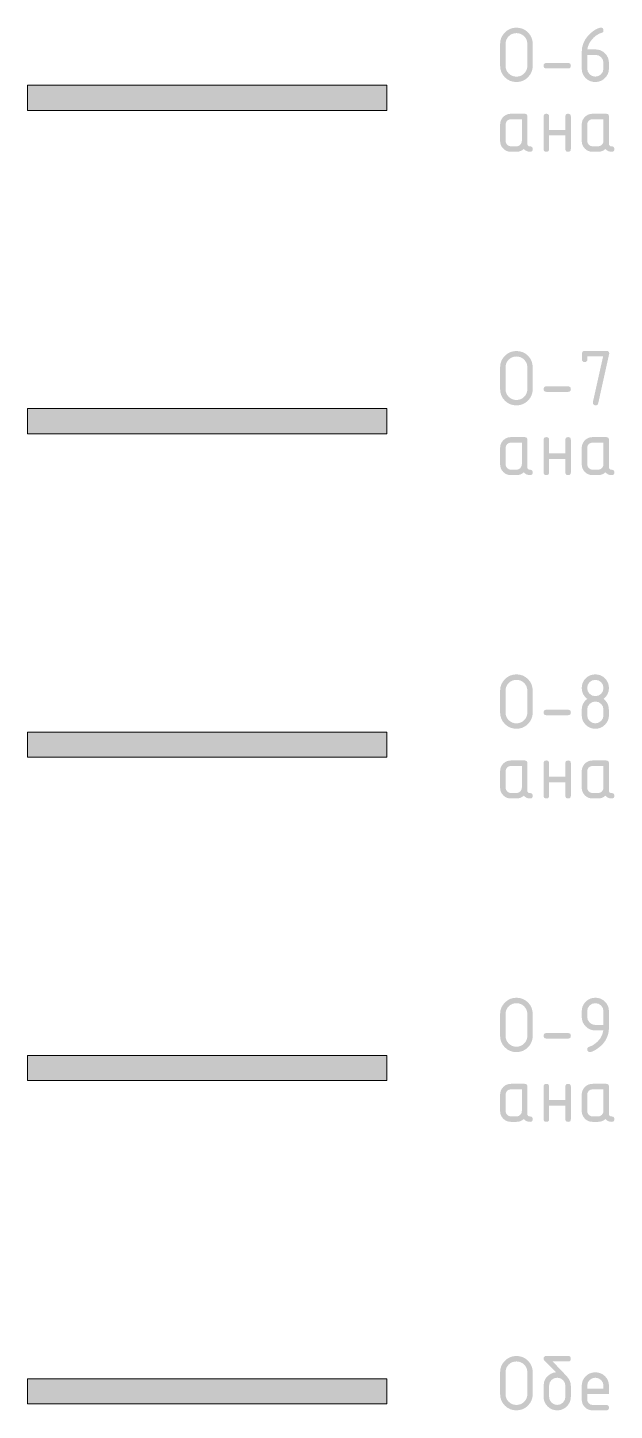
# Model space of a CAD drawing. Header units: millimetres. Extents: x 0 to 1189, y 0 to 841.
# Drawn here: x 979.8 to 1012.4, y 478.2 to 555.2 of the extents above; entities that cross this region are included whole.
import ezdxf

# ---------------------------------------------------------------- set-up
doc = ezdxf.new("R2010")
doc.units = ezdxf.units.MM

msp = doc.modelspace()

# ---------------------------------------------------------------- hatches: boundary and pattern name
h = msp.add_hatch(color=7)
h.paths.add_polyline_path([(1007.598452, 553.033841), (1007.598452, 554.24431), (1007.587299, 554.366473), (1007.553873, 554.479128), (1007.498226, 554.582274), (1007.42041, 554.675912), (1007.329313, 554.751411), (1007.227416, 554.805723), (1007.11508, 554.838537), (1006.992667, 554.849544), (1006.870504, 554.838537), (1006.757849, 554.805723), (1006.654703, 554.751411), (1006.561065, 554.675912), (1006.483938, 554.582274), (1006.429807, 554.479128), (1006.397897, 554.366473), (1006.387432, 554.24431), (1006.387432, 553.033841), (1006.397897, 552.911428), (1006.429807, 552.799092), (1006.483938, 552.697195), (1006.561065, 552.606098), (1006.654703, 552.528282), (1006.757849, 552.472635), (1006.870504, 552.439209), (1006.992667, 552.428056), (1007.11508, 552.439209), (1007.227416, 552.472635), (1007.329313, 552.528282), (1007.42041, 552.606098), (1007.498226, 552.697195), (1007.553873, 552.799092), (1007.587299, 552.911428)])
h.paths.add_polyline_path([(1007.898865, 553.033841), (1007.882216, 552.852707), (1007.832236, 552.684853), (1007.748874, 552.530539), (1007.632076, 552.390022), (1007.494109, 552.274146), (1007.341104, 552.192273), (1007.173732, 552.14368), (1006.992667, 552.127643), (1006.810223, 552.14368), (1006.642714, 552.192273), (1006.489364, 552.274146), (1006.349398, 552.390022), (1006.232834, 552.530539), (1006.149445, 552.684853), (1006.099336, 552.852707), (1006.08261, 553.033841), (1006.08261, 554.24431), (1006.099336, 554.427064), (1006.149445, 554.594676), (1006.232834, 554.747923), (1006.349398, 554.887578), (1006.489364, 555.004376), (1006.642714, 555.087738), (1006.810223, 555.137718), (1006.992667, 555.154366), (1007.173801, 555.137787), (1007.341655, 555.08829), (1007.495969, 555.006236), (1007.636486, 554.891988), (1007.750734, 554.751411), (1007.832788, 554.596674), (1007.882285, 554.427675), (1007.898865, 554.24431)])
h = msp.add_hatch(color=7)
h.paths.add_polyline_path([(1010.931948, 553.639076), (1010.931948, 552.885564), (1010.964263, 552.708693), (1011.063137, 552.563655), (1011.210036, 552.462576), (1011.385047, 552.428056), (1011.560058, 552.462576), (1011.706957, 552.563655), (1011.805831, 552.71014), (1011.838146, 552.885564), (1011.838146, 553.185977), (1011.805831, 553.360988), (1011.706957, 553.507886), (1011.560058, 553.606761), (1011.385047, 553.639076)])
h.paths.add_polyline_path([(1011.685459, 555.154366), (1011.752337, 555.144858), (1011.800043, 555.116333), (1011.828629, 555.06879), (1011.838146, 555.002231), (1011.819129, 554.914795), (1011.762078, 554.8749), (1011.599013, 554.816308), (1011.446852, 554.729035), (1011.305129, 554.613133), (1011.17338, 554.468655), (1011.084635, 554.34085), (1011.015733, 554.21103), (1010.967501, 554.078833), (1010.940767, 553.943898), (1011.385047, 553.943898), (1011.538087, 553.930298), (1011.679189, 553.889258), (1011.807579, 553.820417), (1011.922482, 553.723412), (1012.019487, 553.606881), (1012.088329, 553.478672), (1012.129368, 553.338474), (1012.142968, 553.185977), (1012.142968, 552.885564), (1012.128688, 552.732438), (1012.086193, 552.591147), (1012.015999, 552.462567), (1011.918623, 552.347578), (1011.803704, 552.250892), (1011.675606, 552.182214), (1011.535623, 552.141234), (1011.385047, 552.127643), (1011.23255, 552.141174), (1011.092352, 552.181731), (1010.964142, 552.249264), (1010.847612, 552.34372), (1010.750607, 552.460181), (1010.681765, 552.587908), (1010.640725, 552.726797), (1010.627126, 552.876745), (1010.627126, 553.791211), (1010.648606, 554.040481), (1010.712978, 554.273938), (1010.820137, 554.491478), (1010.969982, 554.692999), (1011.10602, 554.833706), (1011.247588, 554.951313), (1011.39546, 555.046699), (1011.550411, 555.120742), (1011.629097, 555.145409)])
h = msp.add_hatch(color=7)
h.dxf.hatch_style = 2
h.paths.add_polyline_path([(1009.868377, 552.881155), (1008.657909, 552.881155), (1008.591031, 552.890672), (1008.543325, 552.919257), (1008.514739, 552.966963), (1008.505222, 553.033841), (1008.514739, 553.100401), (1008.543325, 553.147943), (1008.591031, 553.176468), (1008.657909, 553.185977), (1009.868377, 553.185977), (1009.935255, 553.176468), (1009.982961, 553.147943), (1010.011547, 553.100401), (1010.021064, 553.033841), (1010.011547, 552.966963), (1009.982961, 552.919257), (1009.935255, 552.890672)])
at = {"true_color": 0xd5aaaa}
h = msp.add_hatch(color=9, dxfattribs=at)
h.dxf.hatch_style = 2
h.paths.add_polyline_path([(979.781497, 550.545612), (979.781497, 551.945614), (999.781527, 551.945614), (999.781527, 550.545612)])
h = msp.add_hatch(color=7)
h.paths.add_polyline_path([(1007.29363, 550.05716), (1006.688396, 550.05716), (1006.570643, 550.035387), (1006.472319, 549.972273), (1006.409205, 549.874019), (1006.387432, 549.756748), (1006.387432, 548.85055), (1006.409757, 548.734933), (1006.476729, 548.635025), (1006.574501, 548.568052), (1006.688396, 548.545728), (1006.992667, 548.545728), (1007.108215, 548.568052), (1007.204333, 548.635025), (1007.271306, 548.733279), (1007.29363, 548.85055)])
h.paths.add_polyline_path([(1007.898865, 548.393592), (1007.889416, 548.327404), (1007.861313, 548.281213), (1007.814916, 548.254144), (1007.750588, 548.245316), (1007.648191, 548.254893), (1007.556491, 548.283901), (1007.475023, 548.332752), (1007.403322, 548.401861), (1007.313655, 548.332752), (1007.215564, 548.283901), (1007.108689, 548.254893), (1006.992667, 548.245316), (1006.688396, 548.245316), (1006.565983, 548.25578), (1006.453647, 548.28769), (1006.35175, 548.341821), (1006.260653, 548.418948), (1006.182837, 548.511966), (1006.12719, 548.614079), (1006.093764, 548.726526), (1006.08261, 548.85055), (1006.08261, 549.756748), (1006.093764, 549.878911), (1006.12719, 549.991566), (1006.182837, 550.094712), (1006.260653, 550.188349), (1006.35175, 550.263616), (1006.453647, 550.317954), (1006.565983, 550.350898), (1006.688396, 550.361982), (1007.445766, 550.361982), (1007.512644, 550.352534), (1007.56035, 550.324431), (1007.588935, 550.278034), (1007.598452, 550.213705), (1007.598452, 548.698415), (1007.607961, 548.631537), (1007.636486, 548.583831), (1007.684028, 548.555245), (1007.750588, 548.545728), (1007.814916, 548.536219), (1007.861313, 548.507694), (1007.889416, 548.460152)])
h = msp.add_hatch(color=7)
h.dxf.hatch_style = 2
h.paths.add_polyline_path([(1008.809675, 549.151513), (1008.809675, 548.393592), (1008.800166, 548.327404), (1008.771641, 548.281213), (1008.724099, 548.254144), (1008.65754, 548.245316), (1008.590662, 548.254144), (1008.542956, 548.281213), (1008.51437, 548.327404), (1008.504853, 548.393592), (1008.504853, 550.213705), (1008.51437, 550.278034), (1008.542956, 550.324431), (1008.590662, 550.352534), (1008.65754, 550.361982), (1008.724099, 550.352534), (1008.771641, 550.324431), (1008.800166, 550.278034), (1008.809675, 550.213705), (1008.809675, 549.455784), (1009.715873, 549.455784), (1009.715873, 550.213705), (1009.725381, 550.278034), (1009.753907, 550.324431), (1009.801449, 550.352534), (1009.868008, 550.361982), (1009.934886, 550.352534), (1009.982592, 550.324431), (1010.011178, 550.278034), (1010.020695, 550.213705), (1010.020695, 548.393592), (1010.011178, 548.327404), (1009.982592, 548.281213), (1009.934886, 548.254144), (1009.868008, 548.245316), (1009.801449, 548.254144), (1009.753907, 548.281213), (1009.725381, 548.327404), (1009.715873, 548.393592), (1009.715873, 549.151513)])
h = msp.add_hatch(color=7)
h.paths.add_polyline_path([(1011.837408, 550.05716), (1011.232173, 550.05716), (1011.11442, 550.035387), (1011.016097, 549.972273), (1010.952983, 549.874019), (1010.93121, 549.756748), (1010.93121, 548.85055), (1010.953534, 548.734933), (1011.020507, 548.635025), (1011.118279, 548.568052), (1011.232173, 548.545728), (1011.536444, 548.545728), (1011.651993, 548.568052), (1011.748111, 548.635025), (1011.815084, 548.733279), (1011.837408, 548.85055)])
h.paths.add_polyline_path([(1012.442642, 548.393592), (1012.433194, 548.327404), (1012.405091, 548.281213), (1012.358694, 548.254144), (1012.294365, 548.245316), (1012.191968, 548.254893), (1012.100269, 548.283901), (1012.018801, 548.332752), (1011.9471, 548.401861), (1011.857432, 548.332752), (1011.759342, 548.283901), (1011.652467, 548.254893), (1011.536444, 548.245316), (1011.232173, 548.245316), (1011.109761, 548.25578), (1010.997425, 548.28769), (1010.895527, 548.341821), (1010.80443, 548.418948), (1010.726614, 548.511966), (1010.670967, 548.614079), (1010.637541, 548.726526), (1010.626388, 548.85055), (1010.626388, 549.756748), (1010.637541, 549.878911), (1010.670967, 549.991566), (1010.726614, 550.094712), (1010.80443, 550.188349), (1010.895527, 550.263616), (1010.997425, 550.317954), (1011.109761, 550.350898), (1011.232173, 550.361982), (1011.989543, 550.361982), (1012.056421, 550.352534), (1012.104127, 550.324431), (1012.132713, 550.278034), (1012.14223, 550.213705), (1012.14223, 548.698415), (1012.151738, 548.631537), (1012.180264, 548.583831), (1012.227806, 548.555245), (1012.294365, 548.545728), (1012.358694, 548.536219), (1012.405091, 548.507694), (1012.433194, 548.460152)])
h = msp.add_hatch(color=7)
h.paths.add_polyline_path([(1007.598452, 535.034022), (1007.598452, 536.244491), (1007.587299, 536.366654), (1007.553873, 536.479308), (1007.498226, 536.582455), (1007.42041, 536.676092), (1007.329313, 536.751591), (1007.227416, 536.805903), (1007.11508, 536.838718), (1006.992667, 536.849725), (1006.870504, 536.838718), (1006.757849, 536.805903), (1006.654703, 536.751591), (1006.561065, 536.676092), (1006.483938, 536.582455), (1006.429807, 536.479308), (1006.397897, 536.366654), (1006.387432, 536.244491), (1006.387432, 535.034022), (1006.397897, 534.911609), (1006.429807, 534.799273), (1006.483938, 534.697376), (1006.561065, 534.606279), (1006.654703, 534.528463), (1006.757849, 534.472816), (1006.870504, 534.43939), (1006.992667, 534.428236), (1007.11508, 534.43939), (1007.227416, 534.472816), (1007.329313, 534.528463), (1007.42041, 534.606279), (1007.498226, 534.697376), (1007.553873, 534.799273), (1007.587299, 534.911609)])
h.paths.add_polyline_path([(1007.898865, 535.034022), (1007.882216, 534.852887), (1007.832236, 534.685034), (1007.748874, 534.530719), (1007.632076, 534.390202), (1007.494109, 534.274327), (1007.341104, 534.192454), (1007.173732, 534.143861), (1006.992667, 534.127824), (1006.810223, 534.143861), (1006.642714, 534.192454), (1006.489364, 534.274327), (1006.349398, 534.390202), (1006.232834, 534.530719), (1006.149445, 534.685034), (1006.099336, 534.852887), (1006.08261, 535.034022), (1006.08261, 536.244491), (1006.099336, 536.427244), (1006.149445, 536.594857), (1006.232834, 536.748103), (1006.349398, 536.887759), (1006.489364, 537.004556), (1006.642714, 537.087919), (1006.810223, 537.137899), (1006.992667, 537.154547), (1007.173801, 537.137968), (1007.341655, 537.08847), (1007.495969, 537.006417), (1007.636486, 536.892169), (1007.750734, 536.751591), (1007.832788, 536.596855), (1007.882285, 536.427856), (1007.898865, 536.244491)])
h = msp.add_hatch(color=7)
h.dxf.hatch_style = 2
h.paths.add_polyline_path([(1011.816648, 536.858544), (1010.940767, 536.858544), (1010.940767, 536.68877), (1010.931302, 536.62476), (1010.903491, 536.578527), (1010.858214, 536.550484), (1010.796349, 536.541044), (1010.72724, 536.550553), (1010.678389, 536.579078), (1010.649381, 536.626621), (1010.639804, 536.69318), (1010.644214, 537.01068), (1010.653722, 537.077325), (1010.682247, 537.125057), (1010.72979, 537.153772), (1010.796349, 537.163367), (1012.007369, 537.163367), (1012.071758, 537.153841), (1012.118577, 537.125608), (1012.147825, 537.079186), (1012.159504, 537.01509), (1012.151236, 536.977056), (1011.546002, 534.250745), (1011.527631, 534.199904), (1011.497839, 534.162757), (1011.456162, 534.139977), (1011.402135, 534.132234), (1011.335257, 534.141742), (1011.287551, 534.170268), (1011.258965, 534.21781), (1011.249448, 534.284369), (1011.249448, 534.318544)])
h = msp.add_hatch(color=7)
h.dxf.hatch_style = 2
h.paths.add_polyline_path([(1009.868377, 534.881335), (1008.657909, 534.881335), (1008.591031, 534.890852), (1008.543325, 534.919438), (1008.514739, 534.967144), (1008.505222, 535.034022), (1008.514739, 535.100581), (1008.543325, 535.148123), (1008.591031, 535.176649), (1008.657909, 535.186157), (1009.868377, 535.186157), (1009.935255, 535.176649), (1009.982961, 535.148123), (1010.011547, 535.100581), (1010.021064, 535.034022), (1010.011547, 534.967144), (1009.982961, 534.919438), (1009.935255, 534.890852)])
at = {"true_color": 0xaaaaaa}
h = msp.add_hatch(color=253, dxfattribs=at)
h.dxf.hatch_style = 2
h.paths.add_polyline_path([(979.781497, 532.545584), (979.781497, 533.945586), (999.781527, 533.945586), (999.781527, 532.545584)])
h = msp.add_hatch(color=7)
h.paths.add_polyline_path([(1007.29363, 532.057341), (1006.688396, 532.057341), (1006.570643, 532.035568), (1006.472319, 531.972454), (1006.409205, 531.874199), (1006.387432, 531.756928), (1006.387432, 530.850731), (1006.409757, 530.735113), (1006.476729, 530.635205), (1006.574501, 530.568233), (1006.688396, 530.545908), (1006.992667, 530.545908), (1007.108215, 530.568233), (1007.204333, 530.635205), (1007.271306, 530.733459), (1007.29363, 530.850731)])
h.paths.add_polyline_path([(1007.898865, 530.393773), (1007.889416, 530.327584), (1007.861313, 530.281394), (1007.814916, 530.254324), (1007.750588, 530.245496), (1007.648191, 530.255074), (1007.556491, 530.284081), (1007.475023, 530.332933), (1007.403322, 530.402041), (1007.313655, 530.332933), (1007.215564, 530.284081), (1007.108689, 530.255074), (1006.992667, 530.245496), (1006.688396, 530.245496), (1006.565983, 530.255961), (1006.453647, 530.287871), (1006.35175, 530.342002), (1006.260653, 530.419129), (1006.182837, 530.512147), (1006.12719, 530.614259), (1006.093764, 530.726707), (1006.08261, 530.850731), (1006.08261, 531.756928), (1006.093764, 531.879092), (1006.12719, 531.991746), (1006.182837, 532.094892), (1006.260653, 532.18853), (1006.35175, 532.263797), (1006.453647, 532.318134), (1006.565983, 532.351078), (1006.688396, 532.362163), (1007.445766, 532.362163), (1007.512644, 532.352715), (1007.56035, 532.324611), (1007.588935, 532.278214), (1007.598452, 532.213886), (1007.598452, 530.698595), (1007.607961, 530.631717), (1007.636486, 530.584011), (1007.684028, 530.555426), (1007.750588, 530.545908), (1007.814916, 530.5364), (1007.861313, 530.507875), (1007.889416, 530.460332)])
h = msp.add_hatch(color=7)
h.dxf.hatch_style = 2
h.paths.add_polyline_path([(1008.809699, 531.151694), (1008.809699, 530.393773), (1008.80019, 530.327584), (1008.771665, 530.281394), (1008.724122, 530.254324), (1008.657563, 530.245496), (1008.590685, 530.254324), (1008.542979, 530.281394), (1008.514394, 530.327584), (1008.504877, 530.393773), (1008.504877, 532.213886), (1008.514394, 532.278214), (1008.542979, 532.324611), (1008.590685, 532.352715), (1008.657563, 532.362163), (1008.724122, 532.352715), (1008.771665, 532.324611), (1008.80019, 532.278214), (1008.809699, 532.213886), (1008.809699, 531.455965), (1009.715897, 531.455965), (1009.715897, 532.213886), (1009.725405, 532.278214), (1009.75393, 532.324611), (1009.801473, 532.352715), (1009.868032, 532.362163), (1009.93491, 532.352715), (1009.982616, 532.324611), (1010.011201, 532.278214), (1010.020719, 532.213886), (1010.020719, 530.393773), (1010.011201, 530.327584), (1009.982616, 530.281394), (1009.93491, 530.254324), (1009.868032, 530.245496), (1009.801473, 530.254324), (1009.75393, 530.281394), (1009.725405, 530.327584), (1009.715897, 530.393773), (1009.715897, 531.151694)])
h = msp.add_hatch(color=7)
h.paths.add_polyline_path([(1011.837455, 532.057341), (1011.232221, 532.057341), (1011.114467, 532.035568), (1011.016144, 531.972454), (1010.95303, 531.874199), (1010.931257, 531.756928), (1010.931257, 530.850731), (1010.953582, 530.735113), (1011.020554, 530.635205), (1011.118326, 530.568233), (1011.232221, 530.545908), (1011.536492, 530.545908), (1011.65204, 530.568233), (1011.748158, 530.635205), (1011.815131, 530.733459), (1011.837455, 530.850731)])
h.paths.add_polyline_path([(1012.44269, 530.393773), (1012.433241, 530.327584), (1012.405138, 530.281394), (1012.358741, 530.254324), (1012.294413, 530.245496), (1012.192016, 530.255074), (1012.100316, 530.284081), (1012.018848, 530.332933), (1011.947147, 530.402041), (1011.85748, 530.332933), (1011.759389, 530.284081), (1011.652514, 530.255074), (1011.536492, 530.245496), (1011.232221, 530.245496), (1011.109808, 530.255961), (1010.997472, 530.287871), (1010.895575, 530.342002), (1010.804478, 530.419129), (1010.726662, 530.512147), (1010.671015, 530.614259), (1010.637589, 530.726707), (1010.626435, 530.850731), (1010.626435, 531.756928), (1010.637589, 531.879092), (1010.671015, 531.991746), (1010.726662, 532.094892), (1010.804478, 532.18853), (1010.895575, 532.263797), (1010.997472, 532.318134), (1011.109808, 532.351078), (1011.232221, 532.362163), (1011.989591, 532.362163), (1012.056469, 532.352715), (1012.104175, 532.324611), (1012.13276, 532.278214), (1012.142277, 532.213886), (1012.142277, 530.698595), (1012.151786, 530.631717), (1012.180311, 530.584011), (1012.227853, 530.555426), (1012.294413, 530.545908), (1012.358741, 530.5364), (1012.405138, 530.507875), (1012.433241, 530.460332)])
h = msp.add_hatch(color=7)
h.paths.add_polyline_path([(1007.598452, 517.03385), (1007.598452, 518.244318), (1007.587299, 518.366482), (1007.553873, 518.479136), (1007.498226, 518.582282), (1007.42041, 518.67592), (1007.329313, 518.751419), (1007.227416, 518.805731), (1007.11508, 518.838546), (1006.992667, 518.849553), (1006.870504, 518.838546), (1006.757849, 518.805731), (1006.654703, 518.751419), (1006.561065, 518.67592), (1006.483938, 518.582282), (1006.429807, 518.479136), (1006.397897, 518.366482), (1006.387432, 518.244318), (1006.387432, 517.03385), (1006.397897, 516.911437), (1006.429807, 516.799101), (1006.483938, 516.697204), (1006.561065, 516.606107), (1006.654703, 516.528291), (1006.757849, 516.472644), (1006.870504, 516.439218), (1006.992667, 516.428064), (1007.11508, 516.439218), (1007.227416, 516.472644), (1007.329313, 516.528291), (1007.42041, 516.606107), (1007.498226, 516.697204), (1007.553873, 516.799101), (1007.587299, 516.911437)])
h.paths.add_polyline_path([(1007.898865, 517.03385), (1007.882216, 516.852715), (1007.832236, 516.684862), (1007.748874, 516.530547), (1007.632076, 516.39003), (1007.494109, 516.274154), (1007.341104, 516.192282), (1007.173732, 516.143689), (1006.992667, 516.127652), (1006.810223, 516.143689), (1006.642714, 516.192282), (1006.489364, 516.274154), (1006.349398, 516.39003), (1006.232834, 516.530547), (1006.149445, 516.684862), (1006.099336, 516.852715), (1006.08261, 517.03385), (1006.08261, 518.244318), (1006.099336, 518.427072), (1006.149445, 518.594685), (1006.232834, 518.747931), (1006.349398, 518.887587), (1006.489364, 519.004384), (1006.642714, 519.087747), (1006.810223, 519.137726), (1006.992667, 519.154375), (1007.173801, 519.137795), (1007.341655, 519.088298), (1007.495969, 519.006244), (1007.636486, 518.891996), (1007.750734, 518.751419), (1007.832788, 518.596683), (1007.882285, 518.427684), (1007.898865, 518.244318)])
h = msp.add_hatch(color=7)
h.paths.add_polyline_path([(1011.385047, 516.428064), (1011.560058, 516.462584), (1011.706957, 516.563663), (1011.805831, 516.708702), (1011.838146, 516.885573), (1011.838146, 517.185985), (1011.805831, 517.360996), (1011.706957, 517.507895), (1011.560058, 517.608698), (1011.385047, 517.642943), (1011.210036, 517.608698), (1011.063137, 517.507895), (1010.964263, 517.36265), (1010.931948, 517.185985), (1010.931948, 516.885573), (1010.964263, 516.708702), (1011.063137, 516.563663), (1011.210036, 516.462584)])
h.paths.add_polyline_path([(1011.385047, 516.127652), (1011.23255, 516.141243), (1011.092352, 516.182222), (1010.964142, 516.2509), (1010.847612, 516.347587), (1010.750607, 516.464367), (1010.681765, 516.592257), (1010.640725, 516.731207), (1010.627126, 516.881163), (1010.627126, 517.185985), (1010.646229, 517.364501), (1010.703469, 517.525189), (1010.798743, 517.667584), (1010.931948, 517.79122), (1010.798743, 517.915088), (1010.703469, 518.057456), (1010.646229, 518.218015), (1010.627126, 518.396454), (1010.640725, 518.54896), (1010.681765, 518.689218), (1010.750607, 518.817591), (1010.847612, 518.93444), (1010.964142, 519.031359), (1011.092352, 519.100011), (1011.23255, 519.140862), (1011.385047, 519.154375), (1011.535623, 519.140862), (1011.675606, 519.100011), (1011.803704, 519.031359), (1011.918623, 518.93444), (1012.015999, 518.817591), (1012.086193, 518.689218), (1012.128688, 518.54896), (1012.142968, 518.396454), (1012.123865, 518.218015), (1012.066625, 518.057456), (1011.97135, 517.915088), (1011.838146, 517.79122), (1011.938329, 517.704102), (1012.017015, 517.60732), (1012.075031, 517.500927), (1012.113202, 517.384974), (1012.12669, 517.308036), (1012.13594, 517.198181), (1012.141263, 517.055769), (1012.142968, 516.881163), (1012.128688, 516.731207), (1012.086193, 516.592257), (1012.015999, 516.464367), (1011.918623, 516.347587), (1011.803704, 516.2509), (1011.675606, 516.182222), (1011.535623, 516.141243)])
h.paths.add_polyline_path([(1011.385047, 517.943906), (1011.560058, 517.976221), (1011.706957, 518.075095), (1011.805831, 518.221512), (1011.838146, 518.396454), (1011.805831, 518.571878), (1011.706957, 518.718364), (1011.560058, 518.817238), (1011.385047, 518.849553), (1011.210036, 518.817238), (1011.063137, 518.718364), (1010.964263, 518.571878), (1010.931948, 518.396454), (1010.964263, 518.221512), (1011.063137, 518.075095), (1011.210036, 517.976221)])
h = msp.add_hatch(color=7)
h.dxf.hatch_style = 2
h.paths.add_polyline_path([(1009.868377, 516.881163), (1008.657909, 516.881163), (1008.591031, 516.89068), (1008.543325, 516.919266), (1008.514739, 516.966972), (1008.505222, 517.03385), (1008.514739, 517.100409), (1008.543325, 517.147951), (1008.591031, 517.176477), (1008.657909, 517.185985), (1009.868377, 517.185985), (1009.935255, 517.176477), (1009.982961, 517.147951), (1010.011547, 517.100409), (1010.021064, 517.03385), (1010.011547, 516.966972), (1009.982961, 516.919266), (1009.935255, 516.89068)])
at = {"true_color": 0x186722}
h = msp.add_hatch(color=99, dxfattribs=at)
h.dxf.hatch_style = 2
h.paths.add_polyline_path([(979.781497, 514.545557), (979.781497, 515.945559), (999.781527, 515.945559), (999.781527, 514.545557)])
h = msp.add_hatch(color=7)
h.paths.add_polyline_path([(1007.29363, 514.057169), (1006.688396, 514.057169), (1006.570643, 514.035396), (1006.472319, 513.972281), (1006.409205, 513.874027), (1006.387432, 513.756756), (1006.387432, 512.850558), (1006.409757, 512.734941), (1006.476729, 512.635033), (1006.574501, 512.568061), (1006.688396, 512.545736), (1006.992667, 512.545736), (1007.108215, 512.568061), (1007.204333, 512.635033), (1007.271306, 512.733287), (1007.29363, 512.850558)])
h.paths.add_polyline_path([(1007.898865, 512.393601), (1007.889416, 512.327412), (1007.861313, 512.281222), (1007.814916, 512.254152), (1007.750588, 512.245324), (1007.648191, 512.254901), (1007.556491, 512.283909), (1007.475023, 512.332761), (1007.403322, 512.401869), (1007.313655, 512.332761), (1007.215564, 512.283909), (1007.108689, 512.254901), (1006.992667, 512.245324), (1006.688396, 512.245324), (1006.565983, 512.255788), (1006.453647, 512.287699), (1006.35175, 512.34183), (1006.260653, 512.418957), (1006.182837, 512.511974), (1006.12719, 512.614087), (1006.093764, 512.726535), (1006.08261, 512.850558), (1006.08261, 513.756756), (1006.093764, 513.878919), (1006.12719, 513.991574), (1006.182837, 514.09472), (1006.260653, 514.188358), (1006.35175, 514.263625), (1006.453647, 514.317962), (1006.565983, 514.350906), (1006.688396, 514.361991), (1007.445766, 514.361991), (1007.512644, 514.352542), (1007.56035, 514.324439), (1007.588935, 514.278042), (1007.598452, 514.213714), (1007.598452, 512.698423), (1007.607961, 512.631545), (1007.636486, 512.583839), (1007.684028, 512.555253), (1007.750588, 512.545736), (1007.814916, 512.536228), (1007.861313, 512.507702), (1007.889416, 512.46016)])
h = msp.add_hatch(color=7)
h.dxf.hatch_style = 2
h.paths.add_polyline_path([(1008.809699, 513.151522), (1008.809699, 512.393601), (1008.80019, 512.327412), (1008.771665, 512.281222), (1008.724122, 512.254152), (1008.657563, 512.245324), (1008.590685, 512.254152), (1008.542979, 512.281222), (1008.514394, 512.327412), (1008.504877, 512.393601), (1008.504877, 514.213714), (1008.514394, 514.278042), (1008.542979, 514.324439), (1008.590685, 514.352542), (1008.657563, 514.361991), (1008.724122, 514.352542), (1008.771665, 514.324439), (1008.80019, 514.278042), (1008.809699, 514.213714), (1008.809699, 513.455793), (1009.715897, 513.455793), (1009.715897, 514.213714), (1009.725405, 514.278042), (1009.75393, 514.324439), (1009.801473, 514.352542), (1009.868032, 514.361991), (1009.93491, 514.352542), (1009.982616, 514.324439), (1010.011201, 514.278042), (1010.020719, 514.213714), (1010.020719, 512.393601), (1010.011201, 512.327412), (1009.982616, 512.281222), (1009.93491, 512.254152), (1009.868032, 512.245324), (1009.801473, 512.254152), (1009.75393, 512.281222), (1009.725405, 512.327412), (1009.715897, 512.393601), (1009.715897, 513.151522)])
h = msp.add_hatch(color=7)
h.paths.add_polyline_path([(1011.837455, 514.057169), (1011.232221, 514.057169), (1011.114467, 514.035396), (1011.016144, 513.972281), (1010.95303, 513.874027), (1010.931257, 513.756756), (1010.931257, 512.850558), (1010.953582, 512.734941), (1011.020554, 512.635033), (1011.118326, 512.568061), (1011.232221, 512.545736), (1011.536492, 512.545736), (1011.65204, 512.568061), (1011.748158, 512.635033), (1011.815131, 512.733287), (1011.837455, 512.850558)])
h.paths.add_polyline_path([(1012.44269, 512.393601), (1012.433241, 512.327412), (1012.405138, 512.281222), (1012.358741, 512.254152), (1012.294413, 512.245324), (1012.192016, 512.254901), (1012.100316, 512.283909), (1012.018848, 512.332761), (1011.947147, 512.401869), (1011.85748, 512.332761), (1011.759389, 512.283909), (1011.652514, 512.254901), (1011.536492, 512.245324), (1011.232221, 512.245324), (1011.109808, 512.255788), (1010.997472, 512.287699), (1010.895575, 512.34183), (1010.804478, 512.418957), (1010.726662, 512.511974), (1010.671015, 512.614087), (1010.637589, 512.726535), (1010.626435, 512.850558), (1010.626435, 513.756756), (1010.637589, 513.878919), (1010.671015, 513.991574), (1010.726662, 514.09472), (1010.804478, 514.188358), (1010.895575, 514.263625), (1010.997472, 514.317962), (1011.109808, 514.350906), (1011.232221, 514.361991), (1011.989591, 514.361991), (1012.056469, 514.352542), (1012.104175, 514.324439), (1012.13276, 514.278042), (1012.142277, 514.213714), (1012.142277, 512.698423), (1012.151786, 512.631545), (1012.180311, 512.583839), (1012.227853, 512.555253), (1012.294413, 512.545736), (1012.358741, 512.536228), (1012.405138, 512.507702), (1012.433241, 512.46016)])
h = msp.add_hatch(color=7)
h.paths.add_polyline_path([(1007.598452, 499.03403), (1007.598452, 500.244499), (1007.587299, 500.366662), (1007.553873, 500.479317), (1007.498226, 500.582463), (1007.42041, 500.676101), (1007.329313, 500.7516), (1007.227416, 500.805912), (1007.11508, 500.838726), (1006.992667, 500.849733), (1006.870504, 500.838726), (1006.757849, 500.805912), (1006.654703, 500.7516), (1006.561065, 500.676101), (1006.483938, 500.582463), (1006.429807, 500.479317), (1006.397897, 500.366662), (1006.387432, 500.244499), (1006.387432, 499.03403), (1006.397897, 498.911617), (1006.429807, 498.799282), (1006.483938, 498.697384), (1006.561065, 498.606287), (1006.654703, 498.528471), (1006.757849, 498.472824), (1006.870504, 498.439398), (1006.992667, 498.428245), (1007.11508, 498.439398), (1007.227416, 498.472824), (1007.329313, 498.528471), (1007.42041, 498.606287), (1007.498226, 498.697384), (1007.553873, 498.799282), (1007.587299, 498.911617)])
h.paths.add_polyline_path([(1007.898865, 499.03403), (1007.882216, 498.852896), (1007.832236, 498.685042), (1007.748874, 498.530728), (1007.632076, 498.390211), (1007.494109, 498.274335), (1007.341104, 498.192462), (1007.173732, 498.143869), (1006.992667, 498.127832), (1006.810223, 498.143869), (1006.642714, 498.192462), (1006.489364, 498.274335), (1006.349398, 498.390211), (1006.232834, 498.530728), (1006.149445, 498.685042), (1006.099336, 498.852896), (1006.08261, 499.03403), (1006.08261, 500.244499), (1006.099336, 500.427253), (1006.149445, 500.594865), (1006.232834, 500.748112), (1006.349398, 500.887767), (1006.489364, 501.004565), (1006.642714, 501.087927), (1006.810223, 501.137907), (1006.992667, 501.154555), (1007.173801, 501.137976), (1007.341655, 501.088479), (1007.495969, 501.006425), (1007.636486, 500.892177), (1007.750734, 500.7516), (1007.832788, 500.596863), (1007.882285, 500.427864), (1007.898865, 500.244499)])
h = msp.add_hatch(color=7)
h.paths.add_polyline_path([(1011.838146, 499.639265), (1011.838146, 500.396634), (1011.805831, 500.572059), (1011.706957, 500.718544), (1011.560058, 500.817418), (1011.385047, 500.849733), (1011.210036, 500.817418), (1011.063137, 500.718544), (1010.964263, 500.572059), (1010.931948, 500.396634), (1010.931948, 500.096222), (1010.964263, 499.919075), (1011.063137, 499.770454), (1011.210036, 499.673027), (1011.385047, 499.639265)])
h.paths.add_polyline_path([(1011.080225, 498.127832), (1011.025655, 498.137892), (1010.974392, 498.170276), (1010.942008, 498.221539), (1010.931948, 498.276109), (1010.950483, 498.362168), (1011.004157, 498.407299), (1011.156293, 498.467588), (1011.283623, 498.534078), (1011.498571, 498.703163), (1011.661275, 498.892919), (1011.771578, 499.103346), (1011.829326, 499.334443), (1011.385047, 499.334443), (1011.23255, 499.348645), (1011.092352, 499.391011), (1010.964142, 499.461179), (1010.847612, 499.558787), (1010.750607, 499.67549), (1010.681765, 499.803251), (1010.640725, 499.942175), (1010.627126, 500.092364), (1010.627126, 500.396634), (1010.640725, 500.54914), (1010.681765, 500.689399), (1010.750607, 500.817772), (1010.847612, 500.934621), (1010.964142, 501.03154), (1011.092352, 501.100192), (1011.23255, 501.141042), (1011.385047, 501.154555), (1011.537544, 501.141042), (1011.677742, 501.100192), (1011.805951, 501.03154), (1011.922482, 500.934621), (1012.017627, 500.820321), (1012.086675, 500.693257), (1012.128748, 500.553481), (1012.142968, 500.401044), (1012.142968, 499.490988), (1012.131659, 499.302471), (1012.097768, 499.124283), (1012.041346, 498.956418), (1011.962445, 498.798868), (1011.861116, 498.651628), (1011.737411, 498.514691), (1011.591382, 498.38805), (1011.423081, 498.2717), (1011.316024, 498.20806), (1011.223127, 498.163179), (1011.144493, 498.136592)])
h = msp.add_hatch(color=7)
h.dxf.hatch_style = 2
h.paths.add_polyline_path([(1009.868377, 498.881344), (1008.657909, 498.881344), (1008.591031, 498.890861), (1008.543325, 498.919446), (1008.514739, 498.967152), (1008.505222, 499.03403), (1008.514739, 499.10059), (1008.543325, 499.148132), (1008.591031, 499.176657), (1008.657909, 499.186166), (1009.868377, 499.186166), (1009.935255, 499.176657), (1009.982961, 499.148132), (1010.011547, 499.10059), (1010.021064, 499.03403), (1010.011547, 498.967152), (1009.982961, 498.919446), (1009.935255, 498.890861)])
at = {"true_color": 0xfe847a}
h = msp.add_hatch(color=11, dxfattribs=at)
h.dxf.hatch_style = 2
h.paths.add_polyline_path([(979.781497, 496.545529), (979.781497, 497.945531), (999.781527, 497.945531), (999.781527, 496.545529)])
h = msp.add_hatch(color=7)
h.paths.add_polyline_path([(1007.29363, 496.056996), (1006.688396, 496.056996), (1006.570643, 496.035223), (1006.472319, 495.972109), (1006.409205, 495.873855), (1006.387432, 495.756584), (1006.387432, 494.850386), (1006.409757, 494.734769), (1006.476729, 494.634861), (1006.574501, 494.567888), (1006.688396, 494.545564), (1006.992667, 494.545564), (1007.108215, 494.567888), (1007.204333, 494.634861), (1007.271306, 494.733115), (1007.29363, 494.850386)])
h.paths.add_polyline_path([(1007.898865, 494.393429), (1007.889416, 494.32724), (1007.861313, 494.28105), (1007.814916, 494.25398), (1007.750588, 494.245152), (1007.648191, 494.254729), (1007.556491, 494.283737), (1007.475023, 494.332588), (1007.403322, 494.401697), (1007.313655, 494.332588), (1007.215564, 494.283737), (1007.108689, 494.254729), (1006.992667, 494.245152), (1006.688396, 494.245152), (1006.565983, 494.255616), (1006.453647, 494.287526), (1006.35175, 494.341658), (1006.260653, 494.418785), (1006.182837, 494.511802), (1006.12719, 494.613915), (1006.093764, 494.726363), (1006.08261, 494.850386), (1006.08261, 495.756584), (1006.093764, 495.878747), (1006.12719, 495.991402), (1006.182837, 496.094548), (1006.260653, 496.188186), (1006.35175, 496.263452), (1006.453647, 496.31779), (1006.565983, 496.350734), (1006.688396, 496.361818), (1007.445766, 496.361818), (1007.512644, 496.35237), (1007.56035, 496.324267), (1007.588935, 496.27787), (1007.598452, 496.213542), (1007.598452, 494.698251), (1007.607961, 494.631373), (1007.636486, 494.583667), (1007.684028, 494.555081), (1007.750588, 494.545564), (1007.814916, 494.536056), (1007.861313, 494.50753), (1007.889416, 494.459988)])
h = msp.add_hatch(color=7)
h.dxf.hatch_style = 2
h.paths.add_polyline_path([(1008.809699, 495.15135), (1008.809699, 494.393429), (1008.80019, 494.32724), (1008.771665, 494.28105), (1008.724122, 494.25398), (1008.657563, 494.245152), (1008.590685, 494.25398), (1008.542979, 494.28105), (1008.514394, 494.32724), (1008.504877, 494.393429), (1008.504877, 496.213542), (1008.514394, 496.27787), (1008.542979, 496.324267), (1008.590685, 496.35237), (1008.657563, 496.361818), (1008.724122, 496.35237), (1008.771665, 496.324267), (1008.80019, 496.27787), (1008.809699, 496.213542), (1008.809699, 495.455621), (1009.715897, 495.455621), (1009.715897, 496.213542), (1009.725405, 496.27787), (1009.75393, 496.324267), (1009.801473, 496.35237), (1009.868032, 496.361818), (1009.93491, 496.35237), (1009.982616, 496.324267), (1010.011201, 496.27787), (1010.020719, 496.213542), (1010.020719, 494.393429), (1010.011201, 494.32724), (1009.982616, 494.28105), (1009.93491, 494.25398), (1009.868032, 494.245152), (1009.801473, 494.25398), (1009.75393, 494.28105), (1009.725405, 494.32724), (1009.715897, 494.393429), (1009.715897, 495.15135)])
h = msp.add_hatch(color=7)
h.paths.add_polyline_path([(1011.837455, 496.056996), (1011.232221, 496.056996), (1011.114467, 496.035223), (1011.016144, 495.972109), (1010.95303, 495.873855), (1010.931257, 495.756584), (1010.931257, 494.850386), (1010.953582, 494.734769), (1011.020554, 494.634861), (1011.118326, 494.567888), (1011.232221, 494.545564), (1011.536492, 494.545564), (1011.65204, 494.567888), (1011.748158, 494.634861), (1011.815131, 494.733115), (1011.837455, 494.850386)])
h.paths.add_polyline_path([(1012.44269, 494.393429), (1012.433241, 494.32724), (1012.405138, 494.28105), (1012.358741, 494.25398), (1012.294413, 494.245152), (1012.192016, 494.254729), (1012.100316, 494.283737), (1012.018848, 494.332588), (1011.947147, 494.401697), (1011.85748, 494.332588), (1011.759389, 494.283737), (1011.652514, 494.254729), (1011.536492, 494.245152), (1011.232221, 494.245152), (1011.109808, 494.255616), (1010.997472, 494.287526), (1010.895575, 494.341658), (1010.804478, 494.418785), (1010.726662, 494.511802), (1010.671015, 494.613915), (1010.637589, 494.726363), (1010.626435, 494.850386), (1010.626435, 495.756584), (1010.637589, 495.878747), (1010.671015, 495.991402), (1010.726662, 496.094548), (1010.804478, 496.188186), (1010.895575, 496.263452), (1010.997472, 496.31779), (1011.109808, 496.350734), (1011.232221, 496.361818), (1011.989591, 496.361818), (1012.056469, 496.35237), (1012.104175, 496.324267), (1012.13276, 496.27787), (1012.142277, 496.213542), (1012.142277, 494.698251), (1012.151786, 494.631373), (1012.180311, 494.583667), (1012.227853, 494.555081), (1012.294413, 494.545564), (1012.358741, 494.536056), (1012.405138, 494.50753), (1012.433241, 494.459988)])
h = msp.add_hatch(color=7)
h.paths.add_polyline_path([(1007.598452, 479.092165), (1007.598452, 480.302634), (1007.587299, 480.424797), (1007.553873, 480.537452), (1007.498226, 480.640598), (1007.42041, 480.734235), (1007.329313, 480.809735), (1007.227416, 480.864047), (1007.11508, 480.896861), (1006.992667, 480.907868), (1006.870504, 480.896861), (1006.757849, 480.864047), (1006.654703, 480.809735), (1006.561065, 480.734235), (1006.483938, 480.640598), (1006.429807, 480.537452), (1006.397897, 480.424797), (1006.387432, 480.302634), (1006.387432, 479.092165), (1006.397897, 478.969752), (1006.429807, 478.857416), (1006.483938, 478.755519), (1006.561065, 478.664422), (1006.654703, 478.586606), (1006.757849, 478.530959), (1006.870504, 478.497533), (1006.992667, 478.486379), (1007.11508, 478.497533), (1007.227416, 478.530959), (1007.329313, 478.586606), (1007.42041, 478.664422), (1007.498226, 478.755519), (1007.553873, 478.857416), (1007.587299, 478.969752)])
h.paths.add_polyline_path([(1007.898865, 479.092165), (1007.882216, 478.911031), (1007.832236, 478.743177), (1007.748874, 478.588862), (1007.632076, 478.448346), (1007.494109, 478.33247), (1007.341104, 478.250597), (1007.173732, 478.202004), (1006.992667, 478.185967), (1006.810223, 478.202004), (1006.642714, 478.250597), (1006.489364, 478.33247), (1006.349398, 478.448346), (1006.232834, 478.588862), (1006.149445, 478.743177), (1006.099336, 478.911031), (1006.08261, 479.092165), (1006.08261, 480.302634), (1006.099336, 480.485388), (1006.149445, 480.653), (1006.232834, 480.806246), (1006.349398, 480.945902), (1006.489364, 481.062699), (1006.642714, 481.146062), (1006.810223, 481.196042), (1006.992667, 481.21269), (1007.173801, 481.196111), (1007.341655, 481.146613), (1007.495969, 481.06456), (1007.636486, 480.950312), (1007.750734, 480.809735), (1007.832788, 480.654998), (1007.882285, 480.485999), (1007.898865, 480.302634)])
h = msp.add_hatch(color=7)
h.paths.add_polyline_path([(1010.020943, 479.544713), (1010.020943, 478.939478), (1010.006663, 478.789522), (1009.964168, 478.650573), (1009.893974, 478.522682), (1009.796598, 478.405902), (1009.681679, 478.309215), (1009.553581, 478.240537), (1009.413599, 478.199558), (1009.263022, 478.185967), (1009.110525, 478.199558), (1008.970327, 478.240537), (1008.842118, 478.309215), (1008.725587, 478.405902), (1008.628582, 478.522682), (1008.55974, 478.650573), (1008.518701, 478.789522), (1008.505101, 478.939478), (1008.505101, 479.549123), (1008.529708, 479.7601), (1008.603562, 479.942139), (1008.726715, 480.094826), (1008.89922, 480.217747), (1009.05418, 480.282514), (1009.199632, 480.302634), (1008.534867, 480.971258), (1008.512129, 481.006398), (1008.505101, 481.060555), (1008.514618, 481.127114), (1008.543204, 481.174656), (1008.59091, 481.203182), (1008.657788, 481.21269), (1009.872666, 481.21269), (1009.936995, 481.203182), (1009.983392, 481.174656), (1010.011495, 481.127114), (1010.020943, 481.060555), (1010.011495, 480.993677), (1009.983392, 480.945971), (1009.936995, 480.917385), (1009.872666, 480.907868), (1009.008912, 480.907868), (1009.771243, 480.108055), (1009.879789, 479.975384), (1009.957898, 479.837546), (1010.005104, 479.694127)])
h.paths.add_polyline_path([(1009.716121, 478.943888), (1009.716121, 479.549123), (1009.683806, 479.722686), (1009.584932, 479.871032), (1009.438033, 479.969907), (1009.263022, 480.002221), (1009.088011, 479.969907), (1008.941112, 479.871032), (1008.842238, 479.722686), (1008.809923, 479.549123), (1008.809923, 478.943888), (1008.842238, 478.767017), (1008.941112, 478.621978), (1009.088011, 478.520899), (1009.263022, 478.486379), (1009.438033, 478.520899), (1009.584932, 478.621978), (1009.683806, 478.768464)])
h = msp.add_hatch(color=7)
h.paths.add_polyline_path([(1011.384805, 480.002221), (1011.209794, 479.969907), (1011.062895, 479.871032), (1010.964021, 479.724133), (1010.931706, 479.549123), (1010.931706, 479.396436), (1011.837904, 479.396436), (1011.837904, 479.549123), (1011.805589, 479.724133), (1011.706715, 479.871032), (1011.559816, 479.969907)])
h.paths.add_polyline_path([(1010.931706, 479.092165), (1010.931706, 478.791202), (1010.95403, 478.675584), (1011.021003, 478.575676), (1011.118775, 478.508704), (1011.23267, 478.486379), (1011.99004, 478.486379), (1012.056918, 478.476871), (1012.104623, 478.448346), (1012.133209, 478.400803), (1012.142726, 478.334244), (1012.133209, 478.268055), (1012.104623, 478.221865), (1012.056918, 478.194795), (1011.99004, 478.185967), (1011.23267, 478.185967), (1011.110257, 478.196432), (1010.997921, 478.228342), (1010.896024, 478.282473), (1010.804927, 478.3596), (1010.727111, 478.452618), (1010.671464, 478.55473), (1010.638038, 478.667178), (1010.626884, 478.791202), (1010.626884, 479.544713), (1010.640484, 479.697219), (1010.681523, 479.837477), (1010.750365, 479.96585), (1010.84737, 480.082699), (1010.963901, 480.179386), (1011.09211, 480.248064), (1011.232308, 480.289043), (1011.384805, 480.302634), (1011.537302, 480.289103), (1011.677501, 480.248546), (1011.80571, 480.181013), (1011.92224, 480.086557), (1012.019245, 479.970027), (1012.088087, 479.841818), (1012.129127, 479.70162), (1012.142726, 479.549123), (1012.142726, 479.092165)])
at = {"true_color": 0x54689e}
h = msp.add_hatch(color=165, dxfattribs=at)
h.dxf.hatch_style = 2
h.paths.add_polyline_path([(979.781497, 478.545502), (979.781497, 479.945504), (999.781527, 479.945504), (999.781527, 478.545502)])

# ---------------------------------------------------------------- linework, layer by layer
at = {"color": 7, "lineweight": 0}
for points in [[(999.781527, 551.945614), (979.781497, 551.945614)], [(979.781497, 551.945614), (979.781497, 550.545612)], [(999.781527, 550.545612), (999.781527, 551.945614)], [(979.781497, 550.545612), (999.781527, 550.545612)], [(999.781527, 533.945586), (979.781497, 533.945586)], [(979.781497, 533.945586), (979.781497, 532.545584)], [(999.781527, 532.545584), (999.781527, 533.945586)], [(979.781497, 532.545584), (999.781527, 532.545584)], [(999.781527, 515.945559), (979.781497, 515.945559)], [(979.781497, 515.945559), (979.781497, 514.545557)], [(999.781527, 514.545557), (999.781527, 515.945559)], [(979.781497, 514.545557), (999.781527, 514.545557)], [(999.781527, 497.945531), (979.781497, 497.945531)], [(979.781497, 497.945531), (979.781497, 496.545529)], [(999.781527, 496.545529), (999.781527, 497.945531)], [(979.781497, 496.545529), (999.781527, 496.545529)], [(999.781527, 479.945504), (979.781497, 479.945504)], [(979.781497, 479.945504), (979.781497, 478.545502)], [(999.781527, 478.545502), (999.781527, 479.945504)], [(979.781497, 478.545502), (999.781527, 478.545502)]]:
    msp.add_lwpolyline(points, dxfattribs=at)

doc.saveas('drawing.dxf')
